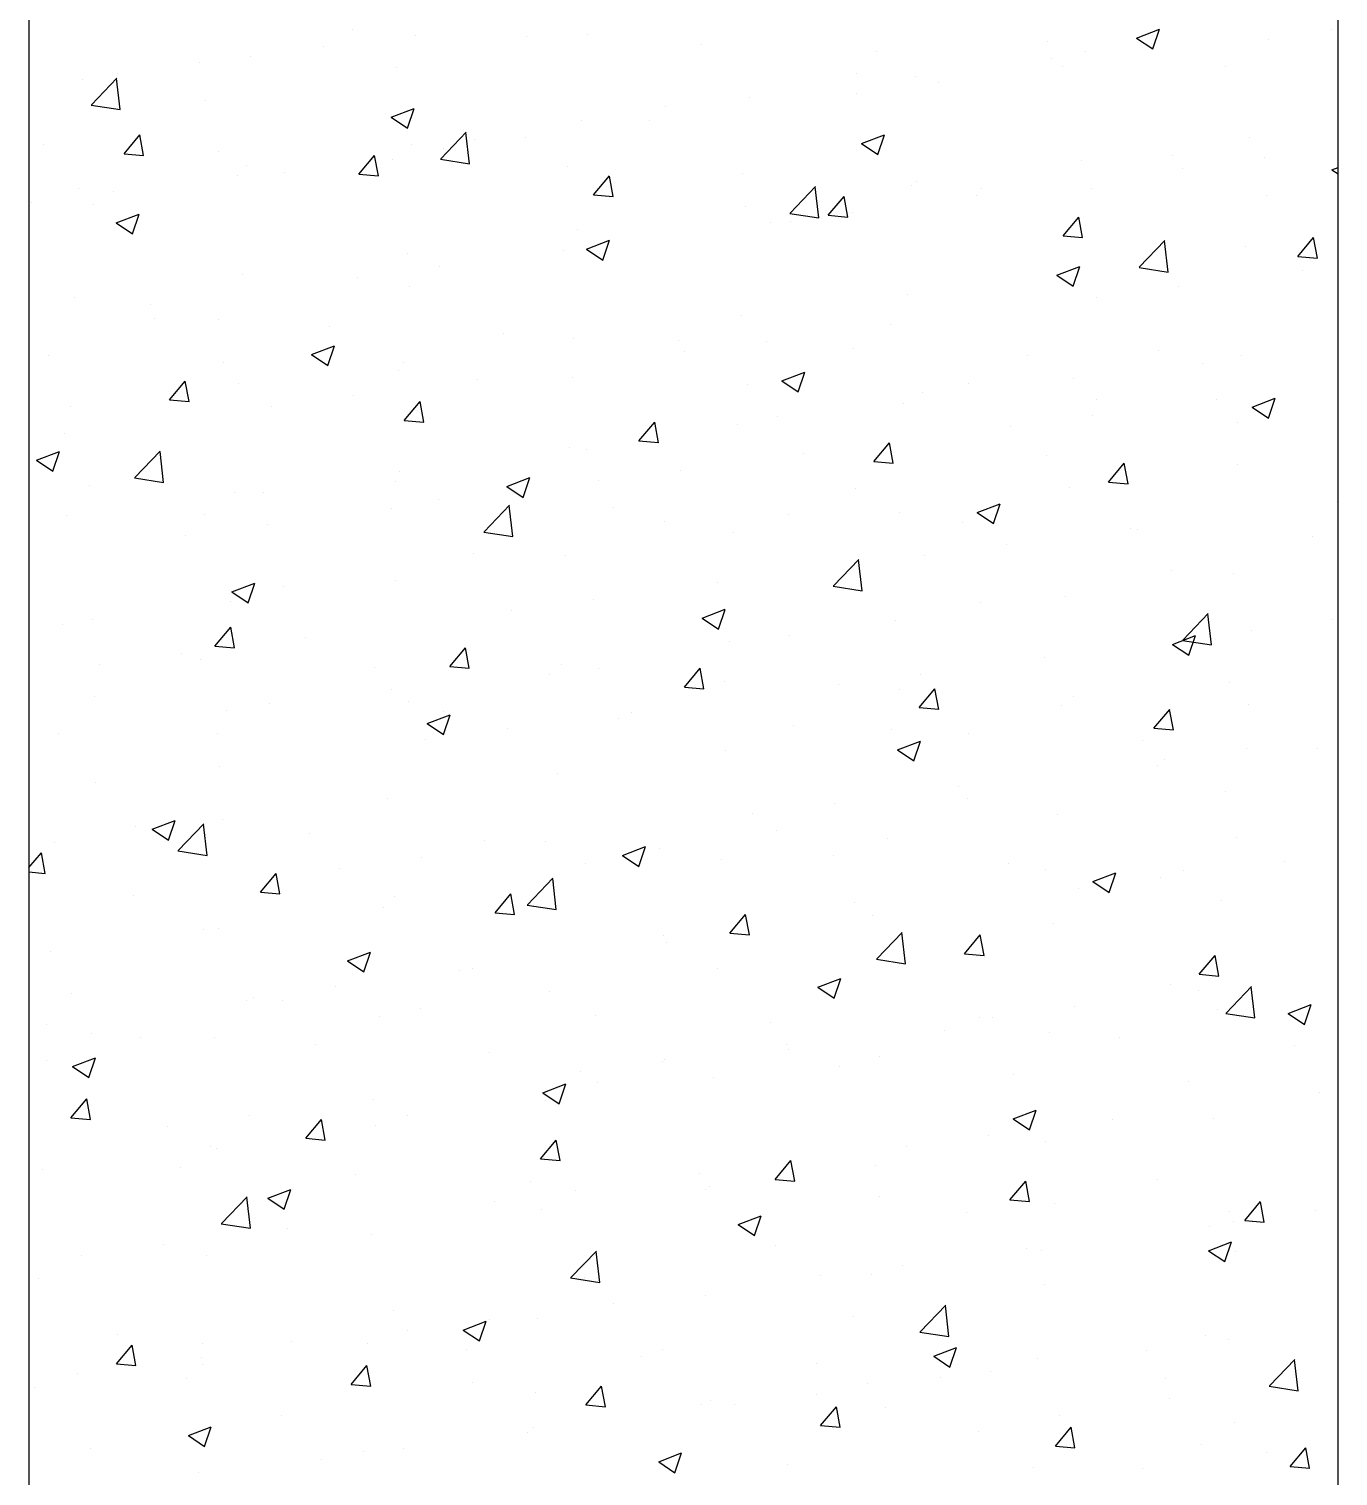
# Model space of a CAD drawing. Header units: millimetres. Extents: x 331487 to 517269, y 198509 to 399936.
# Drawn here: x 419945.7 to 420345.7, y 390677.4 to 391119.6 of the extents above; entities that cross this region are included whole.
import ezdxf

# ---------------------------------------------------------------- set-up
doc = ezdxf.new("R2010")
doc.units = ezdxf.units.MM
doc.header["$MEASUREMENT"] = 0
doc.layers.add('COLUMN', color=6, linetype='Continuous')

msp = doc.modelspace()

# ---------------------------------------------------------------- linework, layer by layer
at = {"layer": 'COLUMN'}
for p, q in [((419945.71, 399936.48), (419945.71, 381283.05)), ((420345.71, 381283.05), (420345.71, 399936.48))]:
    msp.add_line(p, q, dxfattribs=at)
at = {"layer": 'COLUMN', "color": 2, "linetype": 'Continuous'}
for p, q in [((420044.47, 391119.52), (420044.47, 391119.52)), ((420284.11, 391116.84), (420291.11, 391119.53)), ((420289.08, 391113.48), (420291.11, 391119.53)), ((420343.68, 391119.42), (420343.68, 391119.42)), ((420035.61, 391114.32), (420035.61, 391114.32)), ((420063.89, 391117.5), (420063.89, 391117.5)), ((420097.85, 391117.26), (420097.85, 391117.26)), ((420116.33, 391117.82), (420116.33, 391117.82)), ((420151.23, 391115), (420151.23, 391115)), ((420256.93, 391115.89), (420256.93, 391115.89)), ((420284.11, 391116.84), (420289.09, 391113.49)), ((420324.59, 391116.39), (420324.59, 391116.39)), ((419997.74, 391109.34), (419997.74, 391109.34)), ((420013.37, 391111.1), (420013.37, 391111.1)), ((420204.61, 391112.75), (420204.61, 391112.75)), ((420258, 391110.49), (420258, 391110.49)), ((420268.4, 391112.65), (420268.4, 391112.65)), ((419972.71, 391106.04), (419972.71, 391106.04)), ((420058.01, 391107.81), (420058.01, 391107.81)), ((420198.61, 391105.88), (420198.61, 391105.88)), ((420216.46, 391105.15), (420216.46, 391105.15)), ((420261.43, 391108.07), (420261.43, 391108.07)), ((420311.38, 391108.24), (420311.38, 391108.24)), ((419962.03, 391104.06), (419962.03, 391104.06)), ((419964.8, 391096.46), (419972.59, 391104.57)), ((419973.61, 391094.98), (419972.5, 391104.48)), ((420223.56, 391103.09), (420223.56, 391103.09)), ((419964.71, 391096.36), (419973.61, 391094.98)), ((419999.69, 391097.8), (419999.69, 391097.8)), ((420165.95, 391098.75), (420165.95, 391098.75)), ((420198.52, 391099.79), (420198.52, 391099.79)), ((420056.38, 391092.6), (420063.38, 391095.28)), ((420056.38, 391092.6), (420061.35, 391089.24)), ((420061.35, 391089.24), (420063.37, 391095.28)), ((420114.61, 391091.71), (420114.61, 391091.71)), ((420140.29, 391095.87), (420140.29, 391095.87)), ((419974.78, 391081.47), (419979.6, 391087.22)), ((420071.53, 391079.9), (420079.32, 391088.02)), ((420080.33, 391078.43), (420079.23, 391087.93)), ((420135.37, 391091.48), (420135.37, 391091.48)), ((420200.09, 391084.59), (420207.09, 391087.28)), ((420205.06, 391081.23), (420207.09, 391087.27)), ((419950.1, 391084.37), (419950.1, 391084.37)), ((419980.75, 391080.94), (419979.6, 391087.21)), ((420062.67, 391084.21), (420062.67, 391084.21)), ((420072.46, 391083.2), (420072.46, 391083.2)), ((420081.97, 391085.86), (420081.97, 391085.86)), ((420097.5, 391086.49), (420097.5, 391086.49)), ((420200.09, 391084.59), (420205.06, 391081.23)), ((420318.53, 391086.4), (420318.53, 391086.4)), ((419974.78, 391081.47), (419980.76, 391080.95)), ((420003.49, 391082.12), (420003.49, 391082.12)), ((420046.51, 391075.2), (420051.33, 391080.94)), ((420052.48, 391074.67), (420051.32, 391080.94)), ((420056.87, 391079.86), (420056.87, 391079.86)), ((420071.44, 391079.81), (420080.33, 391078.43)), ((420267.19, 391079.36), (420267.19, 391079.36)), ((420295.12, 391080.89), (420295.12, 391080.89)), ((420323.31, 391080.24), (420323.31, 391080.24)), ((420009.31, 391074.88), (420009.31, 391074.88)), ((420012.16, 391077.81), (420012.16, 391077.81)), ((420023.65, 391075.85), (420023.65, 391075.85)), ((420046.51, 391075.2), (420052.48, 391074.68)), ((420110.25, 391077.61), (420110.25, 391077.61)), ((420118.23, 391068.92), (420123.05, 391074.67)), ((420124.21, 391068.39), (420123.05, 391074.66)), ((420163.63, 391075.35), (420163.63, 391075.35)), ((420298.28, 391076.95), (420298.28, 391076.95)), ((420343.8, 391076.58), (420345.71, 391077.31)), ((420343.8, 391076.58), (420345.71, 391075.29)), ((419960.82, 391070.77), (419960.82, 391070.77)), ((419971.43, 391069.89), (419971.43, 391069.89)), ((420178.25, 391063.35), (420186.04, 391071.47)), ((420187.06, 391061.88), (420185.95, 391071.38)), ((420215.25, 391071.86), (420215.25, 391071.86)), ((420217.02, 391073.1), (420217.02, 391073.1)), ((420236.8, 391070.88), (420236.8, 391070.88)), ((420270.4, 391070.84), (420270.4, 391070.84)), ((419946.4, 391066.6), (419946.4, 391066.6)), ((419965.33, 391065.83), (419965.33, 391065.83)), ((420118.23, 391068.92), (420124.21, 391068.4)), ((420164.74, 391065.46), (420164.74, 391065.46)), ((420189.96, 391062.65), (420194.78, 391068.39)), ((420195.93, 391062.12), (420194.78, 391068.39)), ((420235.12, 391068.63), (420235.12, 391068.63)), ((420323.78, 391068.58), (420323.78, 391068.58)), ((419972.35, 391060.34), (419979.36, 391063.03)), ((419977.32, 391056.99), (419979.35, 391063.03)), ((420178.16, 391063.26), (420187.06, 391061.88)), ((420178.48, 391060.87), (420178.48, 391060.87)), ((420189.96, 391062.65), (420195.94, 391062.13)), ((420197.25, 391063.65), (420197.25, 391063.65)), ((420261.68, 391056.37), (420266.5, 391062.12)), ((420267.66, 391055.84), (420266.5, 391062.11)), ((419972.36, 391060.34), (419977.33, 391056.99)), ((420113.39, 391058.42), (420113.39, 391058.42)), ((420172.22, 391060.35), (420172.22, 391060.35)), ((420261.68, 391056.37), (420267.66, 391055.85)), ((420109.06, 391052.04), (420109.06, 391052.04)), ((420116.07, 391052.34), (420123.07, 391055.02)), ((420116.07, 391052.34), (420121.04, 391048.98)), ((420121.04, 391048.98), (420123.06, 391055.02)), ((420284.98, 391046.8), (420292.77, 391054.92)), ((420293.78, 391045.33), (420292.67, 391054.82)), ((420317.31, 391053.11), (420317.31, 391053.11)), ((420333.41, 391050.1), (420338.23, 391055.84)), ((420339.38, 391049.57), (420338.23, 391055.84)), ((420061.45, 391050.92), (420061.45, 391050.92)), ((420120.16, 391050.86), (420120.16, 391050.86)), ((420333.41, 391050.1), (420339.39, 391049.57)), ((420010.94, 391044.52), (420010.94, 391044.52)), ((420046.15, 391043.75), (420046.15, 391043.75)), ((420071.19, 391047.05), (420071.19, 391047.05)), ((420259.78, 391044.33), (420266.78, 391047.01)), ((420259.78, 391044.33), (420264.76, 391040.97)), ((420264.75, 391040.97), (420266.78, 391047.01)), ((420265.97, 391046.07), (420265.97, 391046.07)), ((420284.89, 391046.71), (420293.78, 391045.33)), ((420334.88, 391045.79), (420334.88, 391045.79)), ((420061.84, 391040.85), (420061.84, 391040.85)), ((420297.01, 391040.8), (420297.01, 391040.8)), ((419959.6, 391037.48), (419959.6, 391037.48)), ((419983, 391035.44), (419983, 391035.44)), ((420214.03, 391038.57), (420214.03, 391038.57)), ((420271.97, 391037.51), (420271.97, 391037.51)), ((419984.01, 391031.02), (419984.01, 391031.02)), ((420003.52, 391030.84), (420003.52, 391030.84)), ((420163.52, 391032.17), (420163.52, 391032.17)), ((420037.4, 391028.76), (420037.4, 391028.76)), ((420090.78, 391026.51), (420090.78, 391026.51)), ((420208.82, 391029.19), (420208.82, 391029.19)), ((420032.05, 391020.08), (420039.05, 391022.77)), ((420037.01, 391016.73), (420039.04, 391022.77)), ((420112.18, 391025.13), (420112.18, 391025.13)), ((420144.16, 391024.25), (420144.16, 391024.25)), ((420145.91, 391020.91), (420145.91, 391020.91)), ((420170.94, 391024.21), (420170.94, 391024.21)), ((420197.54, 391022), (420197.54, 391022)), ((420290.99, 391021.23), (420290.99, 391021.23)), ((419951.72, 391019.84), (419951.72, 391019.84)), ((420005.1, 391017.59), (420005.1, 391017.59)), ((420032.05, 391020.08), (420037.02, 391016.73)), ((420060.24, 391017.63), (420060.24, 391017.63)), ((420250.92, 391019.74), (420250.92, 391019.74)), ((420304.31, 391017.48), (420304.31, 391017.48)), ((420316.1, 391019.82), (420316.1, 391019.82)), ((420058.48, 391015.33), (420058.48, 391015.33)), ((420082.76, 391012.6), (420082.76, 391012.6)), ((420111.86, 391013.07), (420111.86, 391013.07)), ((420175.76, 391012.07), (420182.76, 391014.76)), ((420175.76, 391012.07), (420180.73, 391008.72)), ((420180.73, 391008.72), (420182.76, 391014.76)), ((420264.75, 391012.78), (420264.75, 391012.78)), ((419988.65, 391006.25), (419993.48, 391012)), ((419994.63, 391005.72), (419993.47, 391011.99)), ((420009.73, 391011.23), (420009.73, 391011.23)), ((420165.24, 391010.82), (420165.24, 391010.82)), ((420218.63, 391008.56), (420218.63, 391008.56)), ((420232.67, 391011.21), (420232.67, 391011.21)), ((419958.38, 391004.19), (419958.38, 391004.19)), ((419988.66, 391006.25), (419994.63, 391005.73)), ((420019.85, 391004.31), (420019.85, 391004.31)), ((420044.88, 391007.61), (420044.88, 391007.61)), ((420060.38, 390999.98), (420065.2, 391005.72)), ((420066.35, 390999.45), (420065.2, 391005.72)), ((420212.81, 391005.28), (420212.81, 391005.28)), ((420272.01, 391006.31), (420272.01, 391006.31)), ((420308.57, 391006.35), (420308.57, 391006.35)), ((420319.47, 391004.06), (420326.47, 391006.75)), ((420319.47, 391004.06), (420324.45, 391000.71)), ((420324.44, 391000.71), (420326.47, 391006.75)), ((420325.39, 391004.05), (420325.39, 391004.05)), ((420060.38, 390999.98), (420066.36, 390999.46)), ((420132.11, 390993.7), (420136.93, 390999.45)), ((420138.08, 390993.17), (420136.92, 390999.44)), ((420162.3, 390998.88), (420162.3, 390998.88)), ((420174.35, 391001.2), (420174.35, 391001.2)), ((420270.7, 391001.36), (420270.7, 391001.36)), ((420314.95, 390999.27), (420314.95, 390999.27)), ((419956.69, 390996), (419956.69, 390996)), ((420245.67, 390998.06), (420245.67, 390998.06)), ((419948.02, 390987.83), (419955.03, 390990.52)), ((419952.99, 390984.47), (419955.02, 390990.52)), ((419978.06, 390982.49), (419985.85, 390990.61)), ((419986.86, 390981.02), (419985.76, 390990.52)), ((420110.96, 390991.84), (420110.96, 390991.84)), ((420116.03, 390991.19), (420116.03, 390991.19)), ((420132.11, 390993.7), (420138.08, 390993.18)), ((420203.83, 390987.43), (420208.65, 390993.17)), ((420209.81, 390986.9), (420208.65, 390993.17)), ((419948.02, 390987.83), (419953, 390984.47)), ((420182.51, 390989.75), (420182.51, 390989.75)), ((420203.83, 390987.43), (420209.81, 390986.91)), ((420256.63, 390989.26), (420256.63, 390989.26)), ((420275.56, 390981.15), (420280.38, 390986.9)), ((420281.53, 390980.62), (420280.38, 390986.89)), ((420314.88, 390986.53), (420314.88, 390986.53)), ((419977.97, 390982.4), (419986.87, 390981.02)), ((420057.71, 390981.18), (420057.71, 390981.18)), ((420059.02, 390984.34), (420059.02, 390984.34)), ((420091.74, 390979.82), (420098.74, 390982.51)), ((420096.71, 390976.46), (420098.73, 390982.51)), ((420119.6, 390981.47), (420119.6, 390981.47)), ((420144.64, 390984.76), (420144.64, 390984.76)), ((420275.56, 390981.15), (420281.54, 390980.63)), ((419964.12, 390980.19), (419964.12, 390980.19)), ((420008.51, 390977.94), (420008.51, 390977.94)), ((420017.5, 390977.93), (420017.5, 390977.93)), ((420091.74, 390979.82), (420096.71, 390976.46)), ((420198.31, 390979.25), (420198.31, 390979.25)), ((420263.54, 390979.49), (420263.54, 390979.49)), ((420056.45, 390973.15), (420056.45, 390973.15)), ((420070.88, 390975.68), (420070.88, 390975.68)), ((420084.79, 390965.94), (420092.58, 390974.06)), ((420093.59, 390964.47), (420092.48, 390973.97)), ((420124.26, 390973.42), (420124.26, 390973.42)), ((420235.45, 390971.81), (420242.45, 390974.5)), ((420240.42, 390968.45), (420242.45, 390974.5)), ((420345.42, 390975.22), (420345.42, 390975.22)), ((419957.17, 390970.9), (419957.17, 390970.9)), ((419999.4, 390971.17), (419999.4, 390971.17)), ((420018.57, 390968.17), (420018.57, 390968.17)), ((420139.99, 390969.24), (420139.99, 390969.24)), ((420177.65, 390971.16), (420177.65, 390971.16)), ((420211.6, 390971.99), (420211.6, 390971.99)), ((420231.03, 390968.91), (420231.03, 390968.91)), ((420235.45, 390971.81), (420240.42, 390968.46)), ((419993.54, 390964.87), (419993.54, 390964.87)), ((420084.7, 390965.85), (420093.59, 390964.47)), ((420161.09, 390965.59), (420161.09, 390965.59)), ((420282.27, 390966.91), (420282.27, 390966.91)), ((420284.41, 390966.65), (420284.41, 390966.65)), ((420337.79, 390964.4), (420337.79, 390964.4)), ((420081.68, 390959.23), (420081.68, 390959.23)), ((420244.39, 390961.92), (420244.39, 390961.92)), ((420109.74, 390958.55), (420109.74, 390958.55)), ((420191.51, 390949.39), (420199.3, 390957.51)), ((420200.31, 390947.92), (420199.21, 390957.41)), ((420219.36, 390958.62), (420219.36, 390958.62)), ((420007.71, 390947.57), (420014.72, 390950.25)), ((420012.68, 390944.21), (420014.71, 390950.25)), ((420057.81, 390951.05), (420057.81, 390951.05)), ((420156.2, 390950.31), (420156.2, 390950.31)), ((420294.82, 390954.26), (420294.82, 390954.26)), ((420313.67, 390953.24), (420313.67, 390953.24)), ((420007.71, 390947.57), (420012.69, 390944.21)), ((420023.36, 390949.22), (420023.36, 390949.22)), ((420191.42, 390949.29), (420200.31, 390947.91)), ((420262.32, 390946.2), (420262.32, 390946.2)), ((420007.29, 390944.65), (420007.29, 390944.65)), ((420093.3, 390942.03), (420093.3, 390942.03)), ((420118.33, 390945.32), (420118.33, 390945.32)), ((420151.43, 390939.56), (420158.43, 390942.25)), ((420156.4, 390936.2), (420158.42, 390942.24)), ((420236.5, 390944.25), (420236.5, 390944.25)), ((419955.95, 390937.61), (419955.95, 390937.61)), ((419965.04, 390939.21), (419965.04, 390939.21)), ((420151.43, 390939.56), (420156.4, 390936.2)), ((420210.38, 390938.7), (420210.38, 390938.7)), ((420298.23, 390932.84), (420306.02, 390940.95)), ((420307.04, 390931.36), (420305.93, 390940.86)), ((420344.15, 390939.07), (420344.15, 390939.07)), ((420002.53, 390931.04), (420007.35, 390936.78)), ((420008.5, 390930.5), (420007.35, 390936.77)), ((420030.14, 390933.71), (420030.14, 390933.71)), ((420178.19, 390934.24), (420178.19, 390934.24)), ((420295.14, 390931.55), (420302.14, 390934.24)), ((420298.14, 390932.74), (420307.04, 390931.36)), ((420300.11, 390928.19), (420302.14, 390934.24)), ((420319.11, 390935.78), (420319.11, 390935.78)), ((419992.27, 390928.73), (419992.27, 390928.73)), ((420002.53, 390931.04), (420008.51, 390930.51)), ((420074.26, 390924.76), (420079.08, 390930.51)), ((420080.23, 390924.23), (420079.07, 390930.5)), ((420159.87, 390932.3), (420159.87, 390932.3)), ((420295.14, 390931.55), (420300.11, 390928.19)), ((419967.23, 390925.43), (419967.23, 390925.43)), ((419998.03, 390926.83), (419998.03, 390926.83)), ((420051.41, 390924.58), (420051.41, 390924.58)), ((420074.26, 390924.76), (420080.23, 390924.24)), ((420108.53, 390925.26), (420108.53, 390925.26)), ((420119.87, 390924.23), (420119.87, 390924.23)), ((420145.98, 390918.48), (420150.8, 390924.23)), ((420151.96, 390917.95), (420150.8, 390924.22)), ((420255.96, 390927.46), (420255.96, 390927.46)), ((420104.79, 390922.32), (420104.79, 390922.32)), ((420158.17, 390920.07), (420158.17, 390920.07)), ((420193.05, 390919.18), (420193.05, 390919.18)), ((420218.09, 390922.48), (420218.09, 390922.48)), ((420312.45, 390919.95), (420312.45, 390919.95)), ((419965.73, 390915.65), (419965.73, 390915.65)), ((420056.59, 390917.76), (420056.59, 390917.76)), ((420145.98, 390918.49), (420151.96, 390917.96)), ((420211.56, 390917.81), (420211.56, 390917.81)), ((420217.71, 390912.21), (420222.53, 390917.96)), ((420223.68, 390911.68), (420222.53, 390917.95)), ((420264.94, 390915.55), (420264.94, 390915.55)), ((420006.08, 390911.36), (420006.08, 390911.36)), ((420019.11, 390913.4), (420019.11, 390913.4)), ((420061.55, 390914.22), (420061.55, 390914.22)), ((420072.49, 390911.14), (420072.49, 390911.14)), ((420129.9, 390910.87), (420129.9, 390910.87)), ((420217.71, 390912.21), (420223.69, 390911.69)), ((420261.11, 390912.91), (420261.11, 390912.91)), ((420289.43, 390905.93), (420294.26, 390911.68)), ((420295.41, 390905.4), (420294.25, 390911.67)), ((420318.32, 390913.3), (420318.32, 390913.3)), ((420067.4, 390907.31), (420074.41, 390909.99)), ((420067.4, 390907.31), (420072.38, 390903.95)), ((420072.37, 390903.95), (420074.4, 390909.99)), ((420125.88, 390908.89), (420125.88, 390908.89)), ((420179.26, 390906.63), (420179.26, 390906.63)), ((420289.43, 390905.93), (420295.41, 390905.41)), ((419954.74, 390904.32), (419954.74, 390904.32)), ((420003.23, 390904.21), (420003.23, 390904.21)), ((420066.99, 390902.59), (420066.99, 390902.59)), ((420092.02, 390905.88), (420092.02, 390905.88)), ((420209.17, 390905.41), (420209.17, 390905.41)), ((420211.12, 390899.3), (420218.12, 390901.98)), ((420216.09, 390895.94), (420218.11, 390901.98)), ((420232.64, 390904.38), (420232.64, 390904.38)), ((420286.02, 390902.12), (420286.02, 390902.12)), ((420158.66, 390899.01), (420158.66, 390899.01)), ((420211.12, 390899.3), (420216.09, 390895.94)), ((420317.84, 390899.63), (420317.84, 390899.63)), ((420339.4, 390899.87), (420339.4, 390899.87)), ((420003.83, 390894.27), (420003.83, 390894.27)), ((420290.69, 390894.6), (420290.69, 390894.6)), ((420292.81, 390896.34), (420292.81, 390896.34)), ((419965.96, 390889.29), (419965.96, 390889.29)), ((420107.31, 390891.97), (420107.31, 390891.97)), ((420055.37, 390884.47), (420055.37, 390884.47)), ((420229.65, 390888.02), (420229.65, 390888.02)), ((420232.38, 390884.59), (420232.38, 390884.59)), ((420311.23, 390886.66), (420311.23, 390886.66)), ((420166.74, 390879.74), (420166.74, 390879.74)), ((420191.78, 390883.04), (420191.78, 390883.04)), ((420259.89, 390879.62), (420259.89, 390879.62)), ((419978.13, 390876), (419978.13, 390876)), ((419983.38, 390875.05), (419990.38, 390877.74)), ((419983.38, 390875.05), (419988.36, 390871.7)), ((419988.35, 390871.7), (419990.38, 390877.74)), ((419991.32, 390868.53), (419999.11, 390876.65)), ((420000.12, 390867.06), (419999.02, 390876.55)), ((420004.86, 390878.07), (420004.86, 390878.07)), ((419953.52, 390871.03), (419953.52, 390871.03)), ((420031.51, 390873.75), (420031.51, 390873.75)), ((420084.9, 390871.49), (420084.9, 390871.49)), ((420103.59, 390871.43), (420103.59, 390871.43)), ((420174.06, 390874.58), (420174.06, 390874.58)), ((420207.95, 390872.12), (420207.95, 390872.12)), ((420314.66, 390872.64), (420314.66, 390872.64)), ((419945.71, 390863.32), (419949.5, 390867.84)), ((419950.65, 390861.56), (419949.5, 390867.83)), ((419991.23, 390868.43), (420000.12, 390867.05)), ((420065.72, 390866.44), (420065.72, 390866.44)), ((420127.1, 390867.04), (420134.1, 390869.73)), ((420127.1, 390867.04), (420132.07, 390863.69)), ((420132.06, 390863.69), (420134.09, 390869.73)), ((420138.28, 390869.23), (420138.28, 390869.23)), ((420191.66, 390866.98), (420191.66, 390866.98)), ((419945.71, 390862), (419950.66, 390861.57)), ((420040.68, 390863.14), (420040.68, 390863.14)), ((420115.74, 390864.56), (420115.74, 390864.56)), ((420157.44, 390865.72), (420157.44, 390865.72)), ((420245.04, 390864.72), (420245.04, 390864.72)), ((420256.34, 390862.63), (420256.34, 390862.63)), ((420270.81, 390859.03), (420277.81, 390861.72)), ((420275.78, 390855.68), (420277.81, 390861.72)), ((420298.43, 390862.47), (420298.43, 390862.47)), ((420329.41, 390865.18), (420329.41, 390865.18)), ((420016.41, 390855.82), (420021.23, 390861.56)), ((420022.38, 390855.29), (420021.22, 390861.55)), ((420098.04, 390851.98), (420105.83, 390860.09)), ((420106.85, 390850.5), (420105.74, 390860)), ((420106.1, 390858.68), (420106.1, 390858.68)), ((420270.81, 390859.03), (420275.78, 390855.68)), ((420291.53, 390860.19), (420291.53, 390860.19)), ((419977.53, 390854.83), (419977.53, 390854.83)), ((420016.41, 390855.82), (420022.38, 390855.29)), ((420057.42, 390854.55), (420057.42, 390854.55)), ((420088.13, 390849.54), (420092.95, 390855.29)), ((420094.1, 390849.01), (420092.95, 390855.28)), ((420266.5, 390856.9), (420266.5, 390856.9)), ((420310.02, 390853.37), (420310.02, 390853.37)), ((420054.16, 390851.18), (420054.16, 390851.18)), ((420088.13, 390849.54), (420094.11, 390849.02)), ((420097.95, 390851.88), (420106.85, 390850.5)), ((420159.86, 390843.27), (420164.68, 390849.01)), ((420165.83, 390842.74), (420164.67, 390849)), ((420198.02, 390852.62), (420198.02, 390852.62)), ((420203.34, 390848.58), (420203.34, 390848.58)), ((419999.1, 390844.54), (419999.1, 390844.54)), ((420003.65, 390844.78), (420003.65, 390844.78)), ((420258.67, 390846.33), (420258.67, 390846.33)), ((420139.7, 390842.61), (420139.7, 390842.61)), ((420140.44, 390840.3), (420140.44, 390840.3)), ((420159.86, 390843.27), (420165.83, 390842.74)), ((420165.47, 390843.6), (420165.47, 390843.6)), ((420204.77, 390835.42), (420212.56, 390843.54)), ((420213.57, 390833.95), (420212.47, 390843.45)), ((420231.58, 390836.99), (420236.4, 390842.74)), ((420237.56, 390836.46), (420236.4, 390842.73)), ((419952.3, 390837.74), (419952.3, 390837.74)), ((420043.07, 390834.79), (420050.07, 390837.48)), ((420048.04, 390831.43), (420050.07, 390837.48)), ((420204.68, 390835.33), (420213.57, 390833.95)), ((420206.73, 390838.84), (420206.73, 390838.84)), ((420231.58, 390836.99), (420237.56, 390836.47)), ((420303.31, 390830.72), (420308.13, 390836.46)), ((420309.28, 390830.18), (420308.13, 390836.45)), ((420043.07, 390834.79), (420048.05, 390831.43)), ((420077.28, 390831.99), (420077.28, 390831.99)), ((420081.38, 390832.6), (420081.38, 390832.6)), ((420156.22, 390832.43), (420156.22, 390832.43)), ((420039.41, 390827), (420039.41, 390827)), ((420186.79, 390826.78), (420193.79, 390829.47)), ((420186.79, 390826.78), (420191.76, 390823.43)), ((420191.76, 390823.42), (420193.78, 390829.47)), ((420294.53, 390827.63), (420294.53, 390827.63)), ((420303.31, 390830.72), (420309.29, 390830.19)), ((420311.49, 390818.87), (420319.28, 390826.99)), ((420320.3, 390817.4), (420319.19, 390826.9)), ((419958.66, 390824.9), (419958.66, 390824.9)), ((420012.04, 390822.65), (420012.04, 390822.65)), ((420014.38, 390823.7), (420014.38, 390823.7)), ((420023.06, 390822.59), (420023.06, 390822.59)), ((420104.88, 390825.39), (420104.88, 390825.39)), ((420303.1, 390825.74), (420303.1, 390825.74)), ((420052.94, 390817.89), (420052.94, 390817.89)), ((420065.42, 390820.39), (420065.42, 390820.39)), ((420118.8, 390818.13), (420118.8, 390818.13)), ((420236.21, 390817.62), (420236.21, 390817.62)), ((420265.23, 390820.75), (420265.23, 390820.75)), ((420308.8, 390820.08), (420308.8, 390820.08)), ((420311.4, 390818.78), (420320.3, 390817.4)), ((420330.5, 390818.77), (420337.5, 390821.46)), ((420330.5, 390818.77), (420335.47, 390815.42)), ((420335.47, 390815.42), (420337.5, 390821.46)), ((419951.22, 390815.39), (419951.22, 390815.39)), ((420172.19, 390815.88), (420172.19, 390815.88)), ((420225.57, 390813.62), (420225.57, 390813.62)), ((420240.19, 390817.46), (420240.19, 390817.46)), ((420257.46, 390813.04), (420257.46, 390813.04)), ((419964.74, 390812.58), (419964.74, 390812.58)), ((419979.74, 390811.47), (419979.74, 390811.47)), ((420002.43, 390811.49), (420002.43, 390811.49)), ((420033.13, 390809.21), (420033.13, 390809.21)), ((420177.04, 390809.14), (420177.04, 390809.14)), ((420278.95, 390811.37), (420278.95, 390811.37)), ((420332.33, 390809.11), (420332.33, 390809.11)), ((419951.09, 390804.45), (419951.09, 390804.45)), ((419959.05, 390802.54), (419966.05, 390805.22)), ((419964.02, 390799.18), (419966.05, 390805.22)), ((420086.51, 390806.96), (420086.51, 390806.96)), ((420139.89, 390804.7), (420139.89, 390804.7)), ((420177.89, 390807.61), (420177.89, 390807.61)), ((420205.52, 390805.55), (420205.52, 390805.55)), ((419959.05, 390802.54), (419964.03, 390799.18)), ((420114.13, 390800.86), (420114.13, 390800.86)), ((420139.16, 390804.15), (420139.16, 390804.15)), ((420193.27, 390802.45), (420193.27, 390802.45)), ((420246.65, 390800.19), (420246.65, 390800.19)), ((420102.76, 390794.53), (420109.77, 390797.22)), ((420107.73, 390791.17), (420109.76, 390797.21)), ((420119.57, 390797.6), (420119.57, 390797.6)), ((420155.01, 390799.14), (420155.01, 390799.14)), ((420300.04, 390797.94), (420300.04, 390797.94)), ((419958.55, 390786.87), (419963.38, 390792.62)), ((419964.53, 390786.34), (419963.37, 390792.61)), ((420050.98, 390792.54), (420050.98, 390792.54)), ((420102.76, 390794.53), (420107.74, 390791.17)), ((420103.66, 390792.1), (420103.66, 390792.1)), ((420339.95, 390794.61), (420339.95, 390794.61)), ((419958.55, 390786.87), (419964.53, 390786.35)), ((420013.1, 390787.56), (420013.1, 390787.56)), ((420061.25, 390787.59), (420061.25, 390787.59)), ((420246.48, 390786.52), (420253.48, 390789.21)), ((420246.48, 390786.52), (420251.45, 390783.16)), ((420251.45, 390783.16), (420253.47, 390789.21)), ((420307.59, 390786.8), (420307.59, 390786.8)), ((419988.07, 390784.26), (419988.07, 390784.26)), ((420030.28, 390780.6), (420035.1, 390786.34)), ((420036.25, 390780.07), (420035.1, 390786.33)), ((420051.73, 390784.61), (420051.73, 390784.61)), ((420276.79, 390786.3), (420276.79, 390786.3)), ((420001.22, 390778.2), (420001.22, 390778.2)), ((420030.28, 390780.6), (420036.26, 390780.07)), ((420102.01, 390774.32), (420106.83, 390780.07)), ((420107.98, 390773.79), (420106.82, 390780.06)), ((420213.89, 390778.01), (420213.89, 390778.01)), ((420238.92, 390781.31), (420238.92, 390781.31)), ((420256.24, 390779.75), (420256.24, 390779.75)), ((420002.93, 390777.58), (420002.93, 390777.58)), ((420102.01, 390774.32), (420107.98, 390773.8)), ((420173.73, 390768.05), (420178.55, 390773.79)), ((420179.71, 390767.52), (420178.55, 390773.78)), ((419949.87, 390771.16), (419949.87, 390771.16)), ((419992.15, 390771.81), (419992.15, 390771.81)), ((420045.53, 390769.56), (420045.53, 390769.56)), ((420150.73, 390769.7), (420150.73, 390769.7)), ((420204.3, 390772.26), (420204.3, 390772.26)), ((420018.74, 390762.28), (420025.74, 390764.96)), ((420023.71, 390758.92), (420025.74, 390764.96)), ((420098.91, 390767.3), (420098.91, 390767.3)), ((420112.86, 390764.71), (420112.86, 390764.71)), ((420152.29, 390765.05), (420152.29, 390765.05)), ((420153.79, 390765.85), (420153.79, 390765.85)), ((420173.73, 390768.05), (420179.71, 390767.52)), ((420245.46, 390761.77), (420250.28, 390767.52)), ((420251.43, 390761.24), (420250.28, 390767.51)), ((420290.4, 390767.97), (420290.4, 390767.97)), ((420004.58, 390754.56), (420012.37, 390762.68)), ((420013.38, 390753.09), (420012.28, 390762.59)), ((420018.74, 390762.28), (420023.72, 390758.92)), ((420087.82, 390761.42), (420087.82, 390761.42)), ((420205.67, 390762.79), (420205.67, 390762.79)), ((420245.46, 390761.77), (420251.44, 390761.25)), ((420259.06, 390760.54), (420259.06, 390760.54)), ((420317.18, 390755.5), (420322.01, 390761.24)), ((420323.16, 390754.97), (420322, 390761.23)), ((420102.45, 390758.81), (420102.45, 390758.81)), ((420162.45, 390754.27), (420169.46, 390756.95)), ((420167.42, 390750.91), (420169.45, 390756.95)), ((420232.08, 390757.96), (420232.08, 390757.96)), ((420312.44, 390758.28), (420312.44, 390758.28)), ((420338.68, 390758.47), (420338.68, 390758.47)), ((420004.49, 390754.47), (420013.38, 390753.09)), ((420024.67, 390753.1), (420024.67, 390753.1)), ((420050.51, 390751.32), (420050.51, 390751.32)), ((420162.45, 390754.27), (420167.43, 390750.91)), ((420306.37, 390753.51), (420306.37, 390753.51)), ((420313.64, 390755.17), (420313.64, 390755.17)), ((420317.18, 390755.5), (420323.16, 390754.97)), ((419986.8, 390748.12), (419986.8, 390748.12)), ((420173.76, 390747.95), (420173.76, 390747.95)), ((420250.49, 390746.85), (420250.49, 390746.85)), ((420306.17, 390746.26), (420313.17, 390748.95)), ((420311.14, 390742.9), (420313.16, 390748.94)), ((419961.76, 390744.82), (419961.76, 390744.82)), ((420000, 390744.91), (420000, 390744.91)), ((420111.3, 390738.01), (420119.09, 390746.13)), ((420120.1, 390736.54), (420119, 390746.04)), ((420255.03, 390746.46), (420255.03, 390746.46)), ((420306.17, 390746.26), (420311.14, 390742.9)), ((420314.36, 390746.01), (420314.36, 390746.01)), ((419948.66, 390737.87), (419948.66, 390737.87)), ((420111.21, 390737.92), (420120.11, 390736.54)), ((420115.44, 390737.94), (420115.44, 390737.94)), ((420187.58, 390738.57), (420187.58, 390738.57)), ((420203.09, 390738.97), (420203.09, 390738.97)), ((420212.61, 390741.87), (420212.61, 390741.87)), ((420256.04, 390736), (420256.04, 390736)), ((420124.42, 390730.26), (420124.42, 390730.26)), ((420152.58, 390732.57), (420152.58, 390732.57)), ((420218.03, 390721.46), (420225.82, 390729.58)), ((420226.83, 390719.99), (420225.72, 390729.49)), ((420057.12, 390727.92), (420057.12, 390727.92)), ((420078.43, 390722.01), (420085.43, 390724.7)), ((420083.4, 390718.66), (420085.43, 390724.7)), ((420086.55, 390725.27), (420086.55, 390725.27)), ((420101.23, 390725.52), (420101.23, 390725.52)), ((420197.72, 390725.99), (420197.72, 390725.99)), ((419972.67, 390720.72), (419972.67, 390720.72)), ((420061.52, 390721.98), (420061.52, 390721.98)), ((420078.43, 390722.01), (420083.41, 390718.66)), ((420217.94, 390721.37), (420226.83, 390719.99)), ((420305.15, 390720.22), (420305.15, 390720.22)), ((419972.43, 390711.65), (419977.25, 390717.4)), ((419978.4, 390711.12), (419977.25, 390717.39)), ((419998.81, 390717.91), (419998.81, 390717.91)), ((420026.05, 390718.46), (420026.05, 390718.46)), ((420049.29, 390718.03), (420049.29, 390718.03)), ((420079.44, 390716.2), (420079.44, 390716.2)), ((420139.4, 390715.98), (420139.4, 390715.98)), ((420222.15, 390714), (420229.15, 390716.69)), ((420227.11, 390710.65), (420229.14, 390716.69)), ((420312.37, 390719.02), (420312.37, 390719.02)), ((419972.43, 390711.65), (419978.41, 390711.13)), ((419998.36, 390713.66), (419998.36, 390713.66)), ((419998.78, 390711.62), (419998.78, 390711.62)), ((420132.82, 390713.95), (420132.82, 390713.95)), ((420186.2, 390711.69), (420186.2, 390711.69)), ((420222.15, 390714), (420227.12, 390710.65)), ((420253.81, 390713.18), (420253.81, 390713.18)), ((420287.33, 390715.73), (420287.33, 390715.73)), ((420324.75, 390704.91), (420332.54, 390713.03)), ((420333.55, 390703.44), (420332.45, 390712.93)), ((419960.49, 390708.68), (419960.49, 390708.68)), ((419993.76, 390707.28), (419993.76, 390707.28)), ((420044.16, 390705.38), (420048.98, 390711.12)), ((420050.13, 390704.85), (420048.97, 390711.12)), ((420224.18, 390707.41), (420224.18, 390707.41)), ((420239.58, 390709.44), (420239.58, 390709.44)), ((420292.97, 390707.18), (420292.97, 390707.18)), ((419947.44, 390704.58), (419947.44, 390704.58)), ((420044.16, 390705.38), (420050.13, 390704.85)), ((420047.14, 390705.03), (420047.14, 390705.03)), ((420081.09, 390705.97), (420081.09, 390705.97)), ((420100.52, 390702.77), (420100.52, 390702.77)), ((420115.88, 390699.1), (420120.7, 390704.85)), ((420121.86, 390698.57), (420120.7, 390704.84)), ((420201.87, 390705.68), (420201.87, 390705.68)), ((420324.66, 390704.81), (420333.55, 390703.43)), ((420115.88, 390699.1), (420121.86, 390698.58)), ((420151.36, 390699.28), (420151.36, 390699.28)), ((420153.9, 390700.52), (420153.9, 390700.52)), ((420161.27, 390699.13), (420161.27, 390699.13)), ((420186.31, 390702.43), (420186.31, 390702.43)), ((420187.61, 390692.83), (420192.43, 390698.57)), ((420193.58, 390692.3), (420192.42, 390698.56)), ((420207.29, 390698.26), (420207.29, 390698.26)), ((420294.23, 390701), (420294.23, 390701)), ((420022.77, 390695.96), (420022.77, 390695.96)), ((420260.67, 390696.01), (420260.67, 390696.01)), ((420314.05, 390693.75), (420314.05, 390693.75)), ((419994.41, 390689.76), (420001.41, 390692.45)), ((419994.41, 390689.76), (419999.38, 390686.4)), ((419999.38, 390686.4), (420001.41, 390692.45)), ((420098.12, 390690.82), (420098.12, 390690.82)), ((420100.02, 390692.23), (420100.02, 390692.23)), ((420187.61, 390692.83), (420193.58, 390692.3)), ((420235.91, 390690.99), (420235.91, 390690.99)), ((420259.33, 390686.55), (420264.15, 390692.3)), ((420265.31, 390686.02), (420264.15, 390692.29)), ((419964.45, 390685.95), (419964.45, 390685.95)), ((420060.24, 390685.83), (420060.24, 390685.83)), ((420259.33, 390686.55), (420265.31, 390686.03)), ((420303.94, 390686.93), (420303.94, 390686.93)), ((420331.06, 390680.28), (420335.88, 390686.02)), ((420337.03, 390679.75), (420335.88, 390686.01)), ((420035.21, 390682.54), (420035.21, 390682.54)), ((420048.08, 390684.74), (420048.08, 390684.74)), ((420138.12, 390681.75), (420145.12, 390684.44)), ((420138.12, 390681.75), (420143.1, 390678.4)), ((420143.09, 390678.39), (420145.12, 390684.44)), ((420177.6, 390680.98), (420177.6, 390680.98)), ((420323.93, 390684.57), (420323.93, 390684.57)), ((419997.57, 390678.34), (419997.57, 390678.34)), ((420252.59, 390679.89), (420252.59, 390679.89)), ((420286.06, 390679.58), (420286.06, 390679.58)), ((420331.06, 390680.28), (420337.04, 390679.75))]:
    msp.add_line(p, q, dxfattribs=at)

doc.saveas('drawing.dxf')
